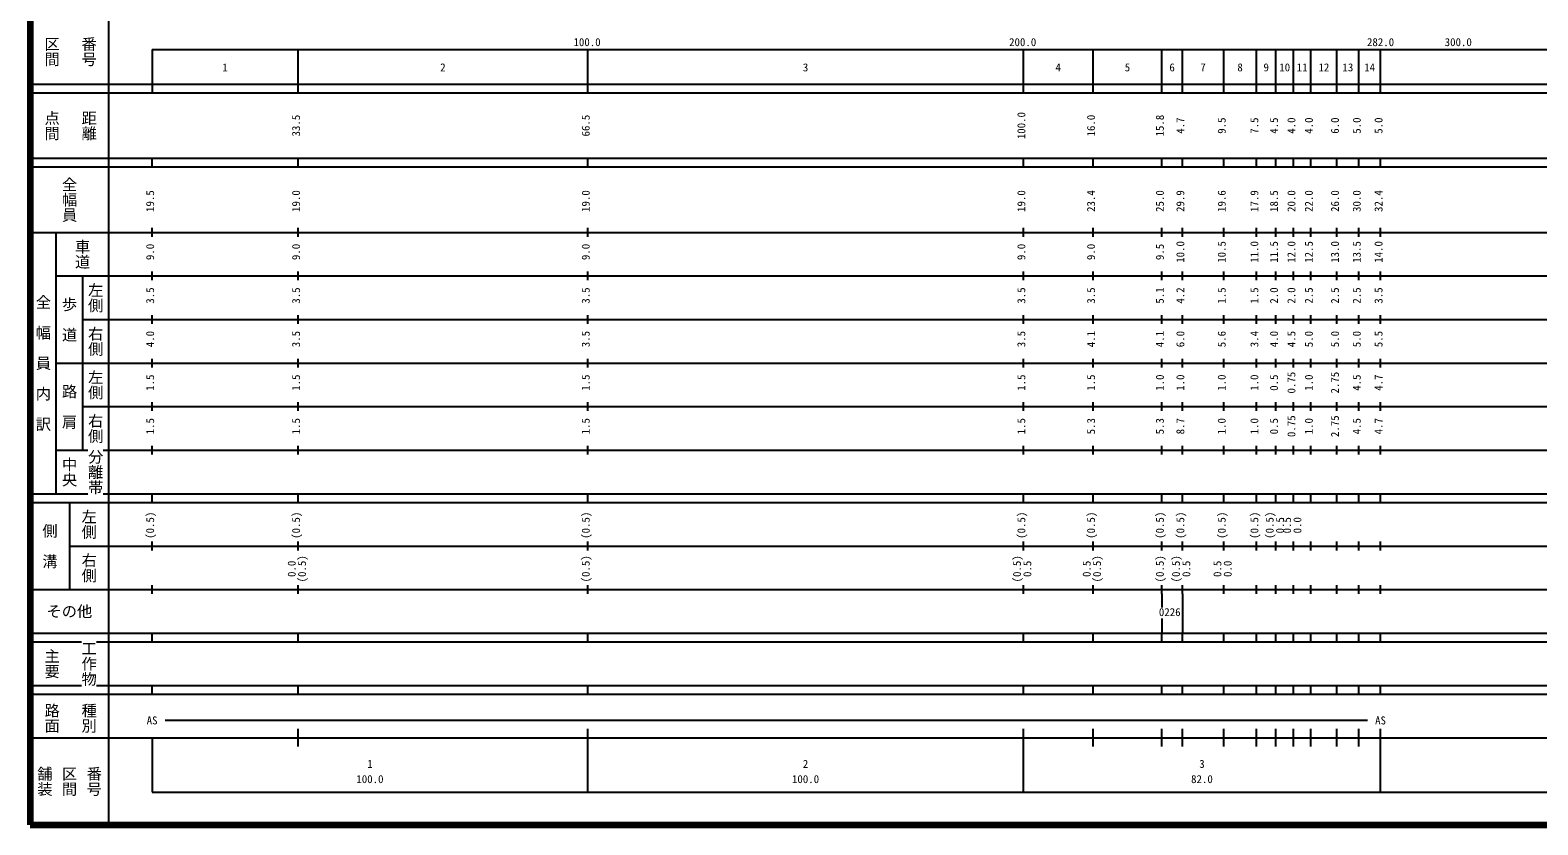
# Model space of a CAD drawing. Units: millimetres on the paper, enlarged 1000 times. Extents: x 40000 to 680000, y 20000 to 380000.
# Drawn here: x 40000 to 386111, y 20000 to 202409 of the extents above; entities that cross this region are included whole.
import ezdxf
from ezdxf.enums import TextEntityAlignment as Align

# ---------------------------------------------------------------- set-up
doc = ezdxf.new("R2010")
doc.units = ezdxf.units.MM
doc.header["$LTSCALE"] = 1000
doc.layers.add('M-TTL', color=2, linetype='Continuous', lineweight=140)
doc.layers.add('M-TTL-BAND', color=7, linetype='Continuous', lineweight=25)
doc.styles.add('@ＭＳ ゴシック', font='')
doc.styles.add('ＭＳ ゴシック', font='')
doc.styles.get('@ＭＳ ゴシック').set_extended_font_data('@MS Gothic')
doc.styles.get('ＭＳ ゴシック').set_extended_font_data('MS Gothic')

msp = doc.modelspace()

# ---------------------------------------------------------------- linework, layer by layer
at = {"layer": 'M-TTL'}
for p, q in [((40000, 380000), (40000, 20000)), ((40000, 20000), (680000, 20000))]:
    msp.add_line(p, q, dxfattribs=at)
at = {"layer": 'M-TTL-BAND'}
for p, q in [((58000, 370000), (58000, 20000)), ((68000, 198000), (579000, 198000)), ((68000, 198000), (68000, 188000)), ((101500, 188000), (101500, 198000)), ((168000, 188000), (168000, 198000)), ((268000, 188000), (268000, 198000)), ((284000, 188000), (284000, 198000)), ((299800, 188000), (299800, 198000)), ((304500, 188000), (304500, 198000)), ((314000, 188000), (314000, 198000)), ((321500, 188000), (321500, 198000)), ((326000, 188000), (326000, 198000)), ((330000, 188000), (330000, 198000)), ((334000, 188000), (334000, 198000)), ((340000, 188000), (340000, 198000)), ((345000, 188000), (345000, 198000)), ((350000, 188000), (350000, 198000)), ((40000, 190000), (579000, 190000)), ((40000, 188000), (579000, 188000)), ((40000, 173000), (579000, 173000)), ((40000, 171000), (579000, 171000)), ((68000, 171000), (68000, 173000)), ((101500, 171000), (101500, 173000)), ((168000, 171000), (168000, 173000)), ((268000, 171000), (268000, 173000)), ((284000, 171000), (284000, 173000)), ((299800, 171000), (299800, 173000)), ((304500, 171000), (304500, 173000)), ((314000, 171000), (314000, 173000)), ((321500, 171000), (321500, 173000)), ((326000, 171000), (326000, 173000)), ((330000, 171000), (330000, 173000)), ((334000, 171000), (334000, 173000)), ((340000, 171000), (340000, 173000)), ((345000, 171000), (345000, 173000)), ((350000, 171000), (350000, 173000)), ((40000, 156000), (579000, 156000)), ((46000, 96000), (46000, 156000)), ((68000, 155000), (68000, 157000)), ((101500, 155000), (101500, 157000)), ((168000, 155000), (168000, 157000)), ((268000, 155000), (268000, 157000)), ((284000, 155000), (284000, 157000)), ((299800, 155000), (299800, 157000)), ((304500, 155000), (304500, 157000)), ((314000, 155000), (314000, 157000)), ((321500, 155000), (321500, 157000)), ((326000, 155000), (326000, 157000)), ((330000, 155000), (330000, 157000)), ((334000, 155000), (334000, 157000)), ((340000, 155000), (340000, 157000)), ((345000, 155000), (345000, 157000)), ((350000, 155000), (350000, 157000)), ((46000, 146000), (579000, 146000)), ((52000, 146000), (52000, 106000)), ((68000, 145000), (68000, 147000)), ((101500, 145000), (101500, 147000)), ((168000, 145000), (168000, 147000)), ((268000, 145000), (268000, 147000)), ((284000, 145000), (284000, 147000)), ((299800, 145000), (299800, 147000)), ((304500, 145000), (304500, 147000)), ((314000, 145000), (314000, 147000)), ((321500, 145000), (321500, 147000)), ((326000, 145000), (326000, 147000)), ((330000, 145000), (330000, 147000)), ((334000, 145000), (334000, 147000)), ((340000, 145000), (340000, 147000)), ((345000, 145000), (345000, 147000)), ((350000, 145000), (350000, 147000)), ((52000, 136000), (579000, 136000)), ((68000, 135000), (68000, 137000)), ((101500, 135000), (101500, 137000)), ((168000, 135000), (168000, 137000)), ((268000, 135000), (268000, 137000)), ((284000, 135000), (284000, 137000)), ((299800, 135000), (299800, 137000)), ((304500, 135000), (304500, 137000)), ((314000, 135000), (314000, 137000)), ((321500, 135000), (321500, 137000)), ((326000, 135000), (326000, 137000)), ((330000, 135000), (330000, 137000)), ((334000, 135000), (334000, 137000)), ((340000, 135000), (340000, 137000)), ((345000, 135000), (345000, 137000)), ((350000, 135000), (350000, 137000)), ((46000, 126000), (579000, 126000)), ((68000, 125000), (68000, 127000)), ((101500, 125000), (101500, 127000)), ((168000, 125000), (168000, 127000)), ((268000, 125000), (268000, 127000)), ((284000, 125000), (284000, 127000)), ((299800, 125000), (299800, 127000)), ((304500, 125000), (304500, 127000)), ((314000, 125000), (314000, 127000)), ((321500, 125000), (321500, 127000)), ((326000, 125000), (326000, 127000)), ((330000, 125000), (330000, 127000)), ((334000, 125000), (334000, 127000)), ((340000, 125000), (340000, 127000)), ((345000, 125000), (345000, 127000)), ((350000, 125000), (350000, 127000)), ((52000, 116000), (579000, 116000)), ((68000, 115000), (68000, 117000)), ((101500, 115000), (101500, 117000)), ((168000, 115000), (168000, 117000)), ((268000, 115000), (268000, 117000)), ((284000, 115000), (284000, 117000)), ((299800, 115000), (299800, 117000)), ((304500, 115000), (304500, 117000)), ((314000, 115000), (314000, 117000)), ((321500, 115000), (321500, 117000)), ((326000, 115000), (326000, 117000)), ((330000, 115000), (330000, 117000)), ((334000, 115000), (334000, 117000)), ((340000, 115000), (340000, 117000)), ((345000, 115000), (345000, 117000)), ((350000, 115000), (350000, 117000)), ((46000, 106000), (53250, 106000)), ((56750, 106000), (579000, 106000)), ((68000, 105000), (68000, 107000)), ((101500, 105000), (101500, 107000)), ((168000, 105000), (168000, 107000)), ((268000, 105000), (268000, 107000)), ((284000, 105000), (284000, 107000)), ((299800, 105000), (299800, 107000)), ((304500, 105000), (304500, 107000)), ((314000, 105000), (314000, 107000)), ((321500, 105000), (321500, 107000)), ((326000, 105000), (326000, 107000)), ((330000, 105000), (330000, 107000)), ((334000, 105000), (334000, 107000)), ((340000, 105000), (340000, 107000)), ((345000, 105000), (345000, 107000)), ((350000, 105000), (350000, 107000)), ((40000, 96000), (53250, 96000)), ((40000, 94000), (579000, 94000)), ((49000, 94000), (49000, 74000)), ((56750, 96000), (579000, 96000)), ((68000, 94000), (68000, 96000)), ((101500, 94000), (101500, 96000)), ((168000, 94000), (168000, 96000)), ((268000, 94000), (268000, 96000)), ((284000, 94000), (284000, 96000)), ((299800, 94000), (299800, 96000)), ((304500, 94000), (304500, 96000)), ((314000, 94000), (314000, 96000)), ((321500, 94000), (321500, 96000)), ((326000, 94000), (326000, 96000)), ((330000, 94000), (330000, 96000)), ((334000, 94000), (334000, 96000)), ((340000, 94000), (340000, 96000)), ((345000, 94000), (345000, 96000)), ((350000, 94000), (350000, 96000)), ((49000, 84000), (579000, 84000)), ((68000, 83000), (68000, 85000)), ((101500, 83000), (101500, 85000)), ((168000, 83000), (168000, 85000)), ((268000, 83000), (268000, 85000)), ((284000, 83000), (284000, 85000)), ((299800, 83000), (299800, 85000)), ((304500, 83000), (304500, 85000)), ((314000, 83000), (314000, 85000)), ((321500, 83000), (321500, 85000)), ((326000, 83000), (326000, 85000)), ((330000, 83000), (330000, 85000)), ((334000, 83000), (334000, 85000)), ((340000, 83000), (340000, 85000)), ((345000, 83000), (345000, 85000)), ((350000, 83000), (350000, 85000)), ((40000, 74000), (579000, 74000)), ((68000, 73000), (68000, 75000)), ((101500, 73000), (101500, 75000)), ((168000, 73000), (168000, 75000)), ((268000, 73000), (268000, 75000)), ((284000, 73000), (284000, 75000)), ((299800, 73000), (299800, 75000)), ((299800, 73000), (299800, 69865)), ((304500, 73000), (304500, 75000)), ((304500, 73000), (304500, 64000)), ((314000, 73000), (314000, 75000)), ((321500, 73000), (321500, 75000)), ((326000, 73000), (326000, 75000)), ((330000, 73000), (330000, 75000)), ((334000, 73000), (334000, 75000)), ((340000, 73000), (340000, 75000)), ((345000, 73000), (345000, 75000)), ((350000, 73000), (350000, 75000)), ((299800, 67365), (299800, 64000)), ((40000, 64000), (579000, 64000)), ((68000, 62000), (68000, 64000)), ((101500, 62000), (101500, 64000)), ((168000, 62000), (168000, 64000)), ((268000, 62000), (268000, 64000)), ((284000, 62000), (284000, 64000)), ((299800, 62000), (299800, 64000)), ((304500, 62000), (304500, 64000)), ((314000, 62000), (314000, 64000)), ((321500, 62000), (321500, 64000)), ((326000, 62000), (326000, 64000)), ((330000, 62000), (330000, 64000)), ((334000, 62000), (334000, 64000)), ((340000, 62000), (340000, 64000)), ((345000, 62000), (345000, 64000)), ((350000, 62000), (350000, 64000)), ((40000, 62000), (51750, 62000)), ((55250, 62000), (579000, 62000)), ((40000, 52000), (51750, 52000)), ((55250, 52000), (579000, 52000)), ((68000, 50000), (68000, 52000)), ((101500, 50000), (101500, 52000)), ((168000, 50000), (168000, 52000)), ((268000, 50000), (268000, 52000)), ((284000, 50000), (284000, 52000)), ((299800, 50000), (299800, 52000)), ((304500, 50000), (304500, 52000)), ((314000, 50000), (314000, 52000)), ((321500, 50000), (321500, 52000)), ((326000, 50000), (326000, 52000)), ((330000, 50000), (330000, 52000)), ((334000, 50000), (334000, 52000)), ((340000, 50000), (340000, 52000)), ((345000, 50000), (345000, 52000)), ((350000, 50000), (350000, 52000)), ((40000, 50000), (579000, 50000)), ((71000, 44000), (347000, 44000)), ((101500, 38000), (101500, 42000)), ((168000, 27500), (168000, 42000)), ((268000, 27500), (268000, 42000)), ((284000, 38000), (284000, 42000)), ((299800, 38000), (299800, 42000)), ((304500, 38000), (304500, 42000)), ((314000, 38000), (314000, 42000)), ((321500, 38000), (321500, 42000)), ((326000, 38000), (326000, 42000)), ((330000, 38000), (330000, 42000)), ((334000, 38000), (334000, 42000)), ((340000, 38000), (340000, 42000)), ((345000, 38000), (345000, 42000)), ((350000, 27500), (350000, 42000)), ((40000, 40000), (579000, 40000)), ((68000, 40000), (68000, 27500)), ((68000, 27500), (579000, 27500))]:
    msp.add_line(p, q, dxfattribs=at)

# ---------------------------------------------------------------- texts
at = {"layer": 'M-TTL-BAND', "style": '@ＭＳ ゴシック'}
for s, p in [('番号', (53500, 197500)), ('区間', (45000, 197500)), ('点間', (45000, 180500)), ('距離', (53500, 180500)), ('全幅員', (49000, 163500)), ('車道', (52000, 151000)), ('左側', (55000, 141000)), ('全\u3000幅\u3000員\u3000内\u3000訳', (43000, 126000)), ('歩\u3000道', (49000, 136000)), ('右側', (55000, 131000)), ('左側', (55000, 121000)), ('路\u3000肩', (49000, 116000)), ('右側', (55000, 111000)), ('中央', (49000, 101000)), ('分離帯', (55000, 101000)), ('左側', (53500, 89000)), ('側\u3000溝', (44500, 84000)), ('右側', (53500, 79000)), ('主要', (45000, 57000)), ('工作物', (53500, 57000)), ('路面', (45000, 44500)), ('種別', (53500, 44500)), ('舗装', (43333, 30000)), ('区間', (49000, 30000)), ('番号', (54667, 30000))]:
    msp.add_text(s, height=2566, rotation=270, dxfattribs=at).set_placement(p, align=Align.MIDDLE_CENTER)
at = {"layer": 'M-TTL-BAND', "style": 'ＭＳ ゴシック'}
for s, p in [('100.0', (167844, 198195)), ('200.0', (267844, 198195)), ('282.0', (350000, 198195)), ('300.0', (367844, 198195)), ('1', (84750, 192405)), ('2', (134750, 192405)), ('3', (218000, 192405)), ('4', (276000, 192405)), ('5', (291900, 192405)), ('6', (302150, 192405)), ('7', (309250, 192405)), ('8', (317750, 192405)), ('9', (323750, 192405)), ('10', (328000, 192405)), ('11', (332000, 192405)), ('12', (337000, 192405)), ('13', (342500, 192405)), ('14', (347500, 192405)), ('0226', (301607, 67365)), ('AS', (68000, 42500)), ('AS', (350000, 42500)), ('1', (118000, 32523)), ('2', (218000, 32523)), ('3', (309000, 32523)), ('100.0', (118000, 29033)), ('100.0', (218000, 29033)), ('82.0', (309000, 29033))]:
    msp.add_text(s, height=1833, dxfattribs=at).set_placement(p, align=Align.BOTTOM_CENTER)
for s, p in [('100.0', (269000, 180500)), ('33.5', (102500, 180500)), ('66.5', (169000, 180500)), ('16.0', (285000, 180500)), ('15.8', (300800, 180500)), ('4.7', (305500, 180500)), ('9.5', (315000, 180500)), ('7.5', (322500, 180500)), ('4.5', (327000, 180500)), ('4.0', (331000, 180500)), ('4.0', (335000, 180500)), ('6.0', (341000, 180500)), ('5.0', (346000, 180500)), ('5.0', (351000, 180500)), ('19.5', (69000, 163174)), ('19.0', (102500, 163174)), ('19.0', (169000, 163174)), ('19.0', (269000, 163174)), ('23.4', (285000, 163174)), ('25.0', (300800, 163174)), ('29.9', (305500, 163174)), ('19.6', (315000, 163174)), ('17.9', (322500, 163174)), ('18.5', (327000, 163174)), ('20.0', (331000, 163174)), ('22.0', (335000, 163174)), ('26.0', (341000, 163174)), ('30.0', (346000, 163174)), ('32.4', (351000, 163174)), ('9.0', (69000, 151500)), ('9.0', (102500, 151500)), ('9.0', (169000, 151500)), ('9.0', (269000, 151500)), ('9.0', (285000, 151500)), ('9.5', (300800, 151500)), ('10.0', (305500, 151500)), ('10.5', (315000, 151500)), ('11.0', (322500, 151500)), ('11.5', (327000, 151500)), ('12.0', (331000, 151500)), ('12.5', (335000, 151500)), ('13.0', (341000, 151500)), ('13.5', (346000, 151500)), ('14.0', (351000, 151500)), ('3.5', (69000, 141500)), ('3.5', (102500, 141500)), ('3.5', (169000, 141500)), ('3.5', (269000, 141500)), ('3.5', (285000, 141500)), ('5.1', (300800, 141500)), ('4.2', (305500, 141500)), ('1.5', (315000, 141500)), ('1.5', (322500, 141500)), ('2.0', (327000, 141500)), ('2.0', (331000, 141500)), ('2.5', (335000, 141500)), ('2.5', (341000, 141500)), ('2.5', (346000, 141500)), ('3.5', (351000, 141500)), ('4.0', (69000, 131500)), ('3.5', (102500, 131500)), ('3.5', (169000, 131500)), ('3.5', (269000, 131500)), ('4.1', (285000, 131500)), ('4.1', (300800, 131500)), ('6.0', (305500, 131500)), ('5.6', (315000, 131500)), ('3.4', (322500, 131500)), ('4.0', (327000, 131500)), ('4.5', (331000, 131500)), ('5.0', (335000, 131500)), ('5.0', (341000, 131500)), ('5.0', (346000, 131500)), ('5.5', (351000, 131500)), ('1.5', (69000, 121500)), ('1.5', (102500, 121500)), ('1.5', (169000, 121500)), ('1.5', (269000, 121500)), ('1.5', (285000, 121500)), ('1.0', (300800, 121500)), ('1.0', (305500, 121500)), ('1.0', (315000, 121500)), ('1.0', (322500, 121500)), ('0.5', (327000, 121500)), ('0.75', (331000, 121500)), ('1.0', (335000, 121500)), ('2.75', (341000, 121500)), ('4.5', (346000, 121500)), ('4.7', (351000, 121500)), ('1.5', (69000, 111500)), ('1.5', (102500, 111500)), ('1.5', (169000, 111500)), ('1.5', (269000, 111500)), ('5.3', (285000, 111500)), ('5.3', (300800, 111500)), ('8.7', (305500, 111500)), ('1.0', (315000, 111500)), ('1.0', (322500, 111500)), ('0.5', (327000, 111500)), ('0.75', (331000, 111500)), ('1.0', (335000, 111500)), ('2.75', (341000, 111500)), ('4.5', (346000, 111500)), ('4.7', (351000, 111500)), ('(0.5)', (69000, 88764)), ('(0.5)', (102500, 88764)), ('(0.5)', (169000, 88764)), ('(0.5)', (269000, 88764)), ('(0.5)', (285000, 88764)), ('(0.5)', (300800, 88764)), ('(0.5)', (305500, 88764)), ('(0.5)', (315000, 88764)), ('(0.5)', (322500, 88764)), ('(0.5)', (326000, 88764)), ('0.5', (328370, 88764)), ('0.5', (330000, 88764)), ('0.0', (332370, 88764)), ('0.0', (101500, 78764)), ('(0.5)', (103870, 78764)), ('(0.5)', (169000, 78764)), ('(0.5)', (268000, 78764)), ('0.5', (270370, 78764)), ('0.5', (284000, 78764)), ('(0.5)', (286370, 78764)), ('(0.5)', (300800, 78764)), ('(0.5)', (304500, 78764)), ('0.5', (306870, 78764)), ('0.5', (314000, 78764)), ('0.0', (316370, 78764))]:
    msp.add_text(s, height=1833, rotation=90, dxfattribs=at).set_placement(p, align=Align.BOTTOM_CENTER)
msp.add_text('その他', height=2566, dxfattribs=at).set_placement((49000, 69000), align=Align.MIDDLE_CENTER)

doc.saveas('drawing.dxf')
